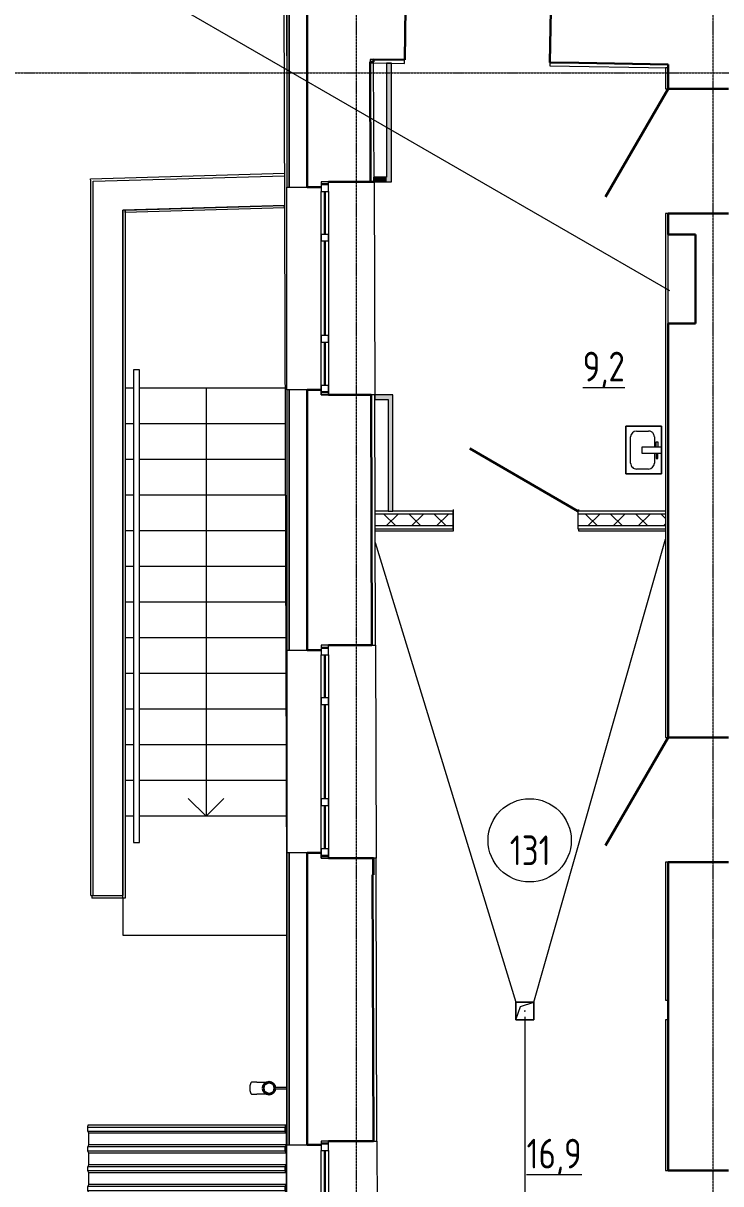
# Model space of a CAD drawing. Header units: millimetres. Extents: x 504091 to 2165846, y 135022 to 442887.
# Drawn here: x 748900 to 754773, y 297534 to 307297 of the extents above; entities that cross this region are included whole.
import ezdxf
from ezdxf import colors
from ezdxf.entities.mleader import LeaderData, LeaderLine
from ezdxf.math import Vec2, Vec3

# ---------------------------------------------------------------- set-up
doc = ezdxf.new("R2010")
doc.units = ezdxf.units.MM
doc.linetypes.add('ADSK_Линия сетки', pattern=[25, 20, -2.5, 0, -2.5])
doc.linetypes.add('осеваяX2', pattern=[4, 2.5, -0.5, 0.5, -0.5])
for name, color, linetype, lineweight in [('_ Окна', 7, 'Continuous', 30), ('Аннотация', 7, 'Continuous', 9), ('Двери', 7, 'Continuous', 20), ('Лестницы', 7, 'Continuous', 18), ('Марки помещений', 7, 'Continuous', 20), ('Обобщенные модели', 7, 'Continuous', 18), ('Окна', 7, 'Continuous', 18), ('Оси', 165, 'осеваяX2', 13), ('Перекрытие', 7, 'Continuous', 18), ('Рамка', 130, 'Continuous', 20), ('Рамка @ 100', 130, 'Continuous', 20), ('Сантехника', 7, 'Continuous', 18), ('Стены внутренние', 7, 'Continuous', 18), ('Стены наружные', 7, 'Continuous', 18), ('Стены несущие', 7, 'Continuous', 30), ('Стены отделка', 7, 'Continuous', 30), ('Стены штриховка', 7, 'Continuous', 18), ('Стрелки вверх', 7, 'Continuous', 18)]:
    doc.layers.add(name, color=color, linetype=linetype, lineweight=lineweight)
doc.layers.add('Линии', color=7, linetype='Continuous', lineweight=9, true_color=0x00a600)
doc.styles.add('GOST 2.304_new', font='isocpeur.ttf', dxfattribs={"width": 0.9, "oblique": 15})
doc.styles.add('ГОСТ 2.304', font='CS_Gost2304.shx')

# ---------------------------------------------------------------- blocks, each defined once
blk = doc.blocks.new('AC_Дверь_Однопольная_Деревянная - 1050х2100 композит с пластиной в 2-х уровнях Д27л-3635963-План 1-го этажа')
at = {"layer": 'Двери', "lineweight": 30}
blk.add_line((525, 75), (-384.3, 600), dxfattribs=at)
blk = doc.blocks.new('Водосток - Тип 1 _карниз больше 490мм_-5178134-План 1-го этажа')
at = {"layer": 'Обобщенные модели'}
for p, q in [((75, 306.2), (75, 263.6)), ((175, 263.6), (175, 306.2)), ((120, 109.1), (120, 10)), ((130, 10), (130, 109.1))]:
    blk.add_line(p, q, dxfattribs=at)
at = {"layer": 'Обобщенные модели', "flags": 128}
for points in [[(75, 173), (75, 174.3), (75, 177), (75, 179.8), (75, 182.9), (75, 186.2), (75, 189.7), (75, 193.4), (75, 197.2), (75, 201.3), (75, 205.5), (75, 209.9), (75, 214.4), (75, 219.1), (75, 224), (75, 229), (75, 234.1), (75, 239.3), (75, 244.6), (75, 250.1), (75, 255.6), (75, 261.3), (75, 263.6)], [(175, 263.6), (175, 258), (175, 252.4), (175, 246.9), (175, 241.5), (175, 236.2), (175, 231.1), (175, 226), (175, 221.1), (175, 216.4), (175, 211.8), (175, 207.3), (175, 203), (175, 198.9), (175, 194.9), (175, 191.2), (175, 187.6), (175, 184.3), (175, 181.1), (175, 178.1), (175, 175.4), (175, 173)]]:
    blk.add_lwpolyline(points, dxfattribs=at)
at = {"layer": 'Обобщенные модели'}
for start, end in [(90, 270), (270, 90)]:
    blk.add_arc((125, 160), 52, start, end, dxfattribs=at)
at = {"layer": 'Обобщенные модели', "lineweight": 40}
for start, end in [(90, 270), (270, 90)]:
    blk.add_arc((125, 160), 50, start, end, dxfattribs=at)
at = {"layer": 'Обобщенные модели'}
for start_param, end_param in [(4.712389, 6.283185), (3.141593, 4.712389)]:
    blk.add_ellipse((125, 306.2), major_axis=(-50, 0), ratio=0.309017, start_param=start_param, end_param=end_param, dxfattribs=at)
blk = doc.blocks.new('AC_Дверь_Однопольная_Деревянная - 1050х2100 композит с пластиной в 2-х уровнях Д27л-3635531-План 1-го этажа')
at = {"layer": 'Двери', "lineweight": 30}
blk.add_line((525, 255), (-384.3, 780), dxfattribs=at)
blk = doc.blocks.new('AC_Дверь_Однопольная_Деревянная - 1050х2100 композит с пластиной в 2-х уровнях Д27л-V14-План 1-го этажа')
at = {"layer": 'Двери', "lineweight": 30}
blk.add_line((525, 255), (-384.3, 780), dxfattribs=at)
blk = doc.blocks.new('Roof Cladding - 833x50mm-3052852-План 1-го этажа')
at = {"layer": 'Обобщенные модели'}
for p, q in [((43585.6, 27677.1), (43589.8, 27697.1)), ((43585.6, 27642.1), (43585.6, 27677.1)), ((43585.6, 27677.1), (45248.5, 27677.1)), ((43595.7, 27625.1), (43585.6, 27642.1)), ((43585.6, 27642.1), (45248.5, 27642.1)), ((43589.8, 27697.1), (45252.6, 27697.1)), ((45252.6, 27697.1), (45248.5, 27677.1)), ((45248.5, 27677.1), (45248.5, 27642.1)), ((45248.5, 27642.1), (45258.5, 27625.1)), ((45248.8, 27676.5), (45252.8, 27696.1)), ((45248.8, 27643.2), (45248.8, 27676.5)), ((45258.8, 27626.2), (45248.8, 27643.2)), ((45252.8, 27696.1), (45252.6, 27697.1)), ((43595.7, 27527.4), (43595.7, 27625.1)), ((45258.5, 27625.1), (43595.7, 27625.1)), ((45258.5, 27625.1), (45258.5, 27527.4)), ((45258.8, 27526.4), (45258.8, 27626.2)), ((43585.6, 27510.4), (43595.7, 27527.4)), ((43585.6, 27475.4), (43585.6, 27510.4)), ((45248.5, 27510.4), (43585.6, 27510.4)), ((43595.7, 27458.4), (43585.6, 27475.4)), ((45248.5, 27475.4), (43585.6, 27475.4)), ((45258.5, 27527.4), (43595.7, 27527.4)), ((43595.7, 27360.7), (43595.7, 27458.4)), ((45258.5, 27458.4), (43595.7, 27458.4)), ((45258.5, 27527.4), (45248.5, 27510.4)), ((45248.5, 27510.4), (45248.5, 27475.4)), ((45248.5, 27475.4), (45258.5, 27458.4)), ((45248.8, 27509.4), (45258.8, 27526.4)), ((45248.8, 27476.5), (45248.8, 27509.4)), ((45258.8, 27459.5), (45248.8, 27476.5)), ((45258.5, 27458.4), (45258.5, 27360.7)), ((45258.8, 27359.7), (45258.8, 27459.5)), ((43585.6, 27343.7), (43595.7, 27360.7)), ((43585.6, 27308.7), (43585.6, 27343.7)), ((45248.5, 27343.7), (43585.6, 27343.7)), ((45258.5, 27360.7), (43595.7, 27360.7)), ((45258.5, 27360.7), (45248.5, 27343.7)), ((45248.5, 27343.7), (45248.5, 27308.7)), ((45248.8, 27342.7), (45258.8, 27359.7)), ((45248.8, 27309.8), (45248.8, 27342.7)), ((43595.7, 27291.7), (43585.6, 27308.7)), ((45248.5, 27308.7), (43585.6, 27308.7)), ((43595.7, 27194), (43595.7, 27291.7)), ((45258.5, 27291.7), (43595.7, 27291.7)), ((45248.5, 27308.7), (45258.5, 27291.7)), ((45258.8, 27292.8), (45248.8, 27309.8)), ((45258.5, 27291.7), (45258.5, 27194)), ((45258.8, 27193), (45258.8, 27292.8)), ((43585.6, 27177), (43595.7, 27194)), ((43585.6, 27142), (43585.6, 27177)), ((45248.5, 27177), (43585.6, 27177)), ((45258.5, 27194), (43595.7, 27194)), ((45258.5, 27194), (45248.5, 27177)), ((45248.5, 27177), (45248.5, 27142)), ((45248.8, 27176), (45258.8, 27193)), ((45248.8, 27143.1), (45248.8, 27176)), ((43595.7, 27125), (43585.6, 27142)), ((45248.5, 27142), (43585.6, 27142)), ((43595.7, 27027.3), (43595.7, 27125)), ((45258.5, 27125), (43595.7, 27125)), ((45248.5, 27142), (45258.5, 27125)), ((45258.8, 27126.1), (45248.8, 27143.1)), ((45258.5, 27125), (45258.5, 27027.3)), ((45258.8, 27026.3), (45258.8, 27126.1)), ((43585.6, 27010.3), (43595.7, 27027.3)), ((43585.6, 26975.3), (43585.6, 27010.3)), ((45248.5, 27010.3), (43585.6, 27010.3)), ((43595.7, 26958.3), (43585.6, 26975.3)), ((45248.5, 26975.3), (43585.6, 26975.3)), ((45258.5, 27027.3), (43595.7, 27027.3)), ((43595.7, 26860.6), (43595.7, 26958.3)), ((45258.5, 26958.3), (43595.7, 26958.3)), ((45258.5, 27027.3), (45248.5, 27010.3)), ((45248.5, 27010.3), (45248.5, 26975.3)), ((45248.5, 26975.3), (45258.5, 26958.3)), ((45248.8, 27009.3), (45258.8, 27026.3)), ((45248.8, 26976.4), (45248.8, 27009.3)), ((45258.8, 26959.4), (45248.8, 26976.4)), ((45258.5, 26958.3), (45258.5, 26860.6)), ((45258.8, 26859.6), (45258.8, 26959.4)), ((43593.6, 26857.1), (43595.7, 26860.6)), ((45258.5, 26860.6), (43595.7, 26860.6)), ((45248.8, 26842.6), (45258.8, 26859.6)), ((45258.5, 26860.6), (45250.5, 26847.1)), ((43585.6, 26843.6), (43587.7, 26847.1)), ((43585.6, 26808.6), (43585.6, 26843.6)), ((45248.5, 26843.6), (43585.6, 26843.6)), ((45248.5, 26808.6), (43585.6, 26808.6)), ((45250.4, 26846.9), (45248.5, 26843.6)), ((45248.5, 26843.6), (45248.5, 26808.6)), ((45248.5, 26808.6), (45248.8, 26808.6)), ((45248.8, 26808.6), (45248.8, 26842.6))]:
    blk.add_line(p, q, dxfattribs=at)
blk = doc.blocks.new('окно трехпол с фрамугой - 1750-2320_h___нов_-2116611-План 1-го этажа')
at = {"layer": '_ Окна', "lineweight": 18}
for p, q in [((-895, 100), (-895, 160)), ((-895, 160), (-815, 160)), ((-815, 100), (-895, 100)), ((-815, 160), (-815, 100)), ((-455, 100), (-455, 160)), ((-455, 160), (-395, 160)), ((-395, 100), (-455, 100)), ((-395, 160), (-395, 100)), ((395, 100), (395, 160)), ((395, 160), (455, 160)), ((455, 100), (395, 100)), ((455, 160), (455, 100)), ((815, 160), (815, 100)), ((895, 160), (815, 160)), ((815, 100), (895, 100)), ((895, 100), (895, 160))]:
    blk.add_line(p, q, dxfattribs=at)
at = {"layer": '_ Окна'}
for p, q in [((-875, 100), (-875, 160)), ((-815, 130), (-455, 130)), ((-395, 130), (395, 130)), ((455, 130), (815, 130)), ((875, 100), (875, 160))]:
    blk.add_line(p, q, dxfattribs=at)
at = {"layer": 'Окна'}
for p, q in [((-895, 160), (-895, 100)), ((-815, 160), (-895, 160)), ((-895, 100), (-815, 100)), ((-815, 160), (-455, 160)), ((-455, 100), (-815, 100)), ((-395, 160), (-455, 160)), ((-455, 100), (-395, 100)), ((-395, 160), (395, 160)), ((395, 100), (-395, 100)), ((455, 160), (395, 160)), ((395, 100), (455, 100)), ((455, 160), (815, 160)), ((815, 100), (455, 100)), ((895, 160), (815, 160)), ((815, 100), (895, 100)), ((895, 100), (895, 160))]:
    blk.add_line(p, q, dxfattribs=at)
blk = doc.blocks.new('окно трехпол с фрамугой - 1750-2320_h___нов_-2116609-План 1-го этажа')
at = {"layer": '_ Окна', "lineweight": 18}
for p, q in [((-895, 100), (-895, 160)), ((-895, 160), (-815, 160)), ((-815, 100), (-895, 100)), ((-815, 160), (-815, 100)), ((-455, 100), (-455, 160)), ((-455, 160), (-395, 160)), ((-395, 100), (-455, 100)), ((-395, 160), (-395, 100)), ((395, 100), (395, 160)), ((395, 160), (455, 160)), ((455, 100), (395, 100)), ((455, 160), (455, 100)), ((815, 160), (815, 100)), ((895, 160), (815, 160)), ((815, 100), (895, 100)), ((895, 100), (895, 160))]:
    blk.add_line(p, q, dxfattribs=at)
at = {"layer": '_ Окна'}
for p, q in [((-875, 100), (-875, 160)), ((-815, 130), (-455, 130)), ((-395, 130), (395, 130)), ((455, 130), (815, 130)), ((875, 100), (875, 160))]:
    blk.add_line(p, q, dxfattribs=at)
at = {"layer": 'Окна'}
for p, q in [((-895, 160), (-895, 100)), ((-815, 160), (-895, 160)), ((-895, 100), (-815, 100)), ((-815, 160), (-455, 160)), ((-455, 100), (-815, 100)), ((-395, 160), (-455, 160)), ((-455, 100), (-395, 100)), ((-395, 160), (395, 160)), ((395, 100), (-395, 100)), ((455, 160), (395, 160)), ((395, 100), (455, 100)), ((455, 160), (815, 160)), ((815, 100), (455, 100)), ((895, 160), (815, 160)), ((815, 100), (895, 100)), ((895, 100), (895, 160))]:
    blk.add_line(p, q, dxfattribs=at)
blk = doc.blocks.new('окно трехпол с фрамугой - 1750-2320_h___нов_-2116613-План 1-го этажа')
at = {"layer": '_ Окна', "lineweight": 18}
for p, q in [((-895, 100), (-895, 160)), ((-895, 160), (-815, 160)), ((-815, 100), (-895, 100)), ((-815, 160), (-815, 100)), ((-455, 100), (-455, 160)), ((-455, 160), (-395, 160)), ((-395, 100), (-455, 100)), ((-395, 160), (-395, 100)), ((395, 100), (395, 160)), ((395, 160), (455, 160)), ((455, 100), (395, 100)), ((455, 160), (455, 100)), ((815, 160), (815, 100)), ((895, 160), (815, 160)), ((815, 100), (895, 100)), ((895, 100), (895, 160))]:
    blk.add_line(p, q, dxfattribs=at)
at = {"layer": '_ Окна'}
for p, q in [((-875, 100), (-875, 160)), ((-815, 130), (-455, 130)), ((-395, 130), (395, 130)), ((455, 130), (815, 130)), ((875, 100), (875, 160))]:
    blk.add_line(p, q, dxfattribs=at)
at = {"layer": 'Окна'}
for p, q in [((-895, 160), (-895, 100)), ((-815, 160), (-895, 160)), ((-895, 100), (-815, 100)), ((-815, 160), (-455, 160)), ((-455, 100), (-815, 100)), ((-395, 160), (-455, 160)), ((-455, 100), (-395, 100)), ((-395, 160), (395, 160)), ((395, 100), (-395, 100)), ((455, 160), (395, 160)), ((395, 100), (455, 100)), ((455, 160), (815, 160)), ((815, 100), (455, 100)), ((895, 160), (815, 160)), ((815, 100), (895, 100)), ((895, 100), (895, 160))]:
    blk.add_line(p, q, dxfattribs=at)
blk = doc.blocks.new('SND_2D_Раковина - 400х300-V61-План 1-го этажа')
at = {"layer": 'Сантехника'}
for p, q in [((200, 180), (-200, 180)), ((-200, 180), (-200, -120)), ((-200, -120), (-200, 180)), ((-200, 180), (200, 180)), ((-110, 120), (-25, 120)), ((-70, 150), (-25, 150)), ((-70, 135), (-70, 150)), ((-25, 135), (-70, 135)), ((-25, 180), (-25, 15)), ((25, 15), (25, 180)), ((70, 150), (25, 150)), ((25, 135), (70, 135)), ((25, 120), (110, 120)), ((70, 135), (70, 150)), ((200, -120), (200, 180)), ((200, 180), (200, -120)), ((-160, 47.1), (-160, 70)), ((-160, 10.8), (-160, 47.1)), ((-160, -30), (-160, 10.8)), ((-25, 15), (25, 15)), ((160, 70), (160, -30)), ((110, -80), (-110, -80)), ((-200, -120), (200, -120)), ((200, -120), (-200, -120))]:
    blk.add_line(p, q, dxfattribs=at)
for centre, start, end in [((-110, 70), 121.89715, 148.13881), ((-110, 70), 90, 120), ((110, 70), 0, 90), ((-110, 70), 172.74161, 180), ((-110, 70), 150, 172.74161), ((-110, -30), 180, 270), ((110, -30), 270, 0)]:
    blk.add_arc(centre, 50, start, end, dxfattribs=at)
blk = doc.blocks.new('GM_Отверстие прямоугольное _в плите_ - Отверстие-1400855-План 1-го этажа')
at = {"layer": 'Обобщенные модели'}
for p, q in [((-75, -75), (-75, 75)), ((-75, 75), (75, 75)), ((75, 75), (-75, 75)), ((-75, 75), (-75, -75)), ((-75, -75), (-37.5, 37.5)), ((-37.5, 37.5), (75, 75)), ((75, 75), (75, -75)), ((75, -75), (75, 75)), ((75, -75), (-75, -75)), ((-75, -75), (75, -75))]:
    blk.add_line(p, q, dxfattribs=at)
for start, end in [(360, 180), (180, 360), (60, 165), (300, 360), (195, 270)]:
    blk.add_arc((0, 0), 2.5, start, end, dxfattribs=at)
blk = doc.blocks.new('ADSK_Марка_Помещение_ОдноЗначение - Номер-159740-План 1-го этажа')
at = {"layer": 'Марки помещений'}
blk.add_circle((0, 0), 3.5, dxfattribs=at)
blk = doc.blocks.new('*U5151')
at = {"layer": 'Рамка @ 100', "color": 7}
ml = blk.add_multileader_mtext('Standard', dxfattribs=at)
ml.set_content('Существующая монолитная\\Pж/б плита основания', color=7, style='GOST 2.304_new')
ml.set_leader_properties(color=253)
ml.build(insert=Vec2(0, 0))
ml.multileader.update_dxf_attribs({"text_left_attachment_type": 6, "text_right_attachment_type": 6, "dogleg_length": 2, "arrow_head_size": 300, "scale": 100})
ctx = ml.context
ctx.base_point, ctx.scale, ctx.char_height, ctx.arrow_head_size, ctx.landing_gap_size, ctx.plane_origin = Vec3(959527.9, 302264.6), 100, 300, 300, 200, Vec3(964011.6, 302489.8)
ctx.left_attachment, ctx.right_attachment, ctx.text_align_type = 6, 6, 1
notes = []
notes.append((ctx, [(1, (1, 1, 0), (963963, 302264.6), (-1, 0), 200, [(0, [(963988.6, 302410.4)], 0, [])])]))
ctx.mtext.insert, ctx.mtext.width, ctx.mtext.alignment, ctx.mtext.flow_direction = Vec3(961645.4, 302624.6), 4249.26, 2, 5
for ctx, leaders in notes:
    for number, flags, end, landing, length, lines in leaders:
        leader = LeaderData()
        leader.index, (leader.has_last_leader_line, leader.has_dogleg_vector, leader.attachment_direction) = number, flags
        leader.last_leader_point, leader.dogleg_vector, leader.dogleg_length = Vec3(end), Vec3(landing), length
        for number, points, colour, breaks in lines:
            line = LeaderLine()
            line.index, line.vertices, line.color, line.breaks = number, Vec3.list(points), colors.encode_raw_color(colour), breaks
            leader.lines.append(line)
        ctx.leaders.append(leader)

msp = doc.modelspace()

# ---------------------------------------------------------------- hatches: boundary and pattern name
at = {"layer": 'Стены внутренние'}
for points in [[(751999.8018, 305962.3324), (751999.8018, 306960.7793), (751959.8018, 306960.7793), (751959.8018, 305962.3324)], [(751849.8018, 305962.3324), (751959.8018, 305962.3324), (751959.8018, 306002.3324), (751853.5849, 306002.3324), (751853.7316, 305963.3324), (751849.8018, 305963.3324)], [(751999.8018, 304132.3324), (752011.57, 304132.3324), (752011.57, 304172.3324), (751861.57, 304172.3324), (751861.57, 304132.3324), (751971.57, 304132.3324)], [(751999.8018, 303193.0727), (752011.57, 303193.0727), (752011.57, 304132.3324), (751971.57, 304132.3324), (751971.57, 303193.0727)]]:
    msp.add_hatch(color=256, dxfattribs=at).paths.add_polyline_path(points)
at = {"layer": 'Стены внутренние', "lineweight": 9}
h = msp.add_hatch(dxfattribs=at)
h.set_pattern_fill('FP_6', color=256, style=0, pattern_type=2)
h.set_pattern_definition([(45, (705858.08, 270333.52), (-106.066, 106.066), []), (135, (705858.08, 270333.52), (-106.066, -106.066), [])])
h.paths.add_polyline_path([(752011.57, 303068.0727), (752518.9625, 303068.0727), (752518.9625, 303168.0727), (751859.5236, 303168.0727), (751859.5236, 303068.0727), (751999.8018, 303068.0727)])
h.paths.add_polyline_path([(753573.9625, 303068.0727), (754308.9625, 303068.0727), (754308.9625, 303168.0727), (753568.9625, 303168.0727), (753568.9625, 303068.0727)])

# ---------------------------------------------------------------- linework, layer by layer
at = {"layer": 'Аннотация', "lineweight": 9}
msp.add_line((754344.2123, 305045.1286), (749853.2048, 307637.0036), dxfattribs=at)
at = {"layer": 'Лестницы'}
for p, q in [((749828.8548, 304226.0447), (749758.8548, 304226.0447)), ((749828.8548, 304226.0447), (749758.8548, 304226.0447)), ((751107.0654, 304226.0447), (749878.8548, 304226.0447)), ((751107.0654, 304226.0447), (749878.8548, 304226.0447)), ((749828.8548, 303926.0447), (749758.8548, 303926.0447)), ((749828.8548, 303926.0447), (749758.8548, 303926.0447)), ((751107.9944, 303926.0447), (749878.8548, 303926.0447)), ((751107.9944, 303926.0447), (749878.8548, 303926.0447)), ((749828.8548, 303626.0447), (749758.8548, 303626.0447)), ((749828.8548, 303626.0447), (749758.8548, 303626.0447)), ((751108.9235, 303626.0447), (749878.8548, 303626.0447)), ((751108.9235, 303626.0447), (749878.8548, 303626.0447)), ((749828.8548, 303326.0447), (749758.8548, 303326.0447)), ((749828.8548, 303326.0447), (749758.8548, 303326.0447)), ((751109.8526, 303326.0447), (749878.8548, 303326.0447)), ((751109.8526, 303326.0447), (749878.8548, 303326.0447)), ((749828.8548, 303026.0447), (749758.8548, 303026.0447)), ((749828.8548, 303026.0447), (749758.8548, 303026.0447)), ((751110.7816, 303026.0447), (749878.8548, 303026.0447)), ((751110.7816, 303026.0447), (749878.8548, 303026.0447)), ((749828.8548, 302726.0447), (749758.8548, 302726.0447)), ((749828.8548, 302726.0447), (749758.8548, 302726.0447)), ((751111.7107, 302726.0447), (749878.8548, 302726.0447)), ((751111.7107, 302726.0447), (749878.8548, 302726.0447)), ((749828.8548, 302426.0447), (749758.8548, 302426.0447)), ((749828.8548, 302426.0447), (749758.8548, 302426.0447)), ((751112.6398, 302426.0447), (749878.8548, 302426.0447)), ((751112.6398, 302426.0447), (749878.8548, 302426.0447)), ((749828.8548, 302126.0447), (749758.8548, 302126.0447)), ((749828.8548, 302126.0447), (749758.8548, 302126.0447)), ((751113.5688, 302126.0447), (749878.8548, 302126.0447)), ((751113.5688, 302126.0447), (749878.8548, 302126.0447)), ((749828.8548, 301826.0447), (749758.8548, 301826.0447)), ((749828.8548, 301826.0447), (749758.8548, 301826.0447)), ((751114.4979, 301826.0447), (749878.8548, 301826.0447)), ((751114.4979, 301826.0447), (749878.8548, 301826.0447)), ((749828.8548, 301526.0447), (749758.8548, 301526.0447)), ((749828.8548, 301526.0447), (749758.8548, 301526.0447)), ((751115.427, 301526.0447), (749878.8548, 301526.0447)), ((751115.427, 301526.0447), (749878.8548, 301526.0447)), ((749828.8548, 301226.0447), (749758.8548, 301226.0447)), ((749828.8548, 301226.0447), (749758.8548, 301226.0447)), ((751116.356, 301226.0447), (749878.8548, 301226.0447)), ((751116.356, 301226.0447), (749878.8548, 301226.0447)), ((749828.8548, 300926.0447), (749758.8548, 300926.0447)), ((749828.8548, 300926.0447), (749758.8548, 300926.0447)), ((751117.2851, 300926.0447), (749878.8548, 300926.0447)), ((751117.2851, 300926.0447), (749878.8548, 300926.0447)), ((749828.8548, 300626.0447), (749758.8548, 300626.0447)), ((751118.2142, 300626.0447), (749878.8548, 300626.0447))]:
    msp.add_line(p, q, dxfattribs=at)
at = {"layer": 'Линии', "color": 7, "lineweight": 18}
for p, q in [((749878.8548, 304380.5727), (749828.8548, 304380.5727)), ((749828.8548, 304380.5727), (749828.8548, 300406.0447)), ((749878.8548, 300406.0447), (749878.8548, 304380.5727)), ((749828.8548, 300406.0447), (749878.8548, 300406.0447))]:
    msp.add_line(p, q, dxfattribs=at)
at = {"layer": 'Линии', "color": 7}
msp.add_line((753123.9625, 298937.324), (753123.9625, 297037.324), dxfattribs=at)
at = {"layer": 'Оси', "linetype": 'ADSK_Линия сетки'}
for p, q in [((751707.643, 263323.4727), (751707.643, 314443.584)), ((754707.643, 263323.4727), (754707.643, 314443.584)), ((694211.5079, 306878.5198), (761862.9306, 306878.5198))]:
    msp.add_line(p, q, dxfattribs=at)
at = {"layer": 'Перекрытие'}
for p, q in [((751859.2781, 304172.3324), (751861.57, 304172.3324)), ((752523.9625, 303027.1727), (752523.9625, 303205.0727)), ((753573.9625, 303205.0727), (753573.9625, 303192.9038)), ((751862.8246, 303027.1727), (752523.9625, 303027.1727)), ((753573.9625, 303043.2417), (753573.9625, 303027.1727)), ((753573.9625, 303027.1727), (754308.9625, 303027.1727)), ((751863.1306, 302928.3688), (753048.9625, 299062.324)), ((753198.9625, 299062.324), (754308.9625, 302956.9984)), ((749828.8548, 300626.0447), (749758.8548, 300626.0447)), ((751118.2142, 300626.0447), (749878.8548, 300626.0447)), ((749738.8548, 299937.8129), (749738.8548, 299626.0447)), ((749738.8548, 299626.0447), (751119.9317, 299626.0447))]:
    msp.add_line(p, q, dxfattribs=at)
at = {"layer": 'Стены внутренние'}
for p, q in [((749488.8548, 305968.0965), (751101.5267, 306014.4941)), ((749488.8548, 299957.8129), (749488.8548, 305968.0965)), ((751853.7347, 305962.3324), (751859.2781, 304172.3324)), ((751102.3012, 305764.413), (749738.8548, 305725.1857)), ((749738.8548, 305725.1857), (749738.8548, 299957.8129)), ((751829.2749, 304173.3324), (751829.278, 304172.3324)), ((751865.808, 302063.8131), (751871.3514, 300273.8131)), ((751106.8412, 297812.8103), (751119.9317, 297812.2379)), ((751878.7255, 297892.6901), (751884.1422, 296143.6351)), ((751119.9317, 297561.999), (751116.613, 297562.1441))]:
    msp.add_line(p, q, dxfattribs=at)
at = {"layer": 'Стены наружные'}
for p, q in [((751119.9317, 300071.4629), (751091.6853, 309192.3324)), ((751111.6854, 309192.3324), (751119.9317, 306529.5795)), ((751119.9317, 306529.5795), (751119.9317, 306529.5795)), ((749468.2796, 305987.5128), (751101.4648, 306034.5006)), ((749468.8548, 305967.5211), (749468.2796, 305987.5128)), ((749468.8548, 299957.8129), (749468.8548, 305967.5211)), ((751118.9317, 305917.3324), (751119.9317, 305917.3324)), ((751118.9317, 304212.3324), (751118.9317, 305917.3324)), ((751119.9317, 304212.3324), (751119.9317, 305917.3324)), ((749738.8548, 299937.8129), (749738.8548, 305725.1857)), ((749758.8548, 305725.1857), (749738.8548, 305725.1857)), ((749758.8548, 305725.1857), (751098.3005, 305763.7224)), ((749758.8548, 305725.1857), (749758.8548, 299937.8129)), ((749759.43, 305705.194), (749758.8548, 305725.1857)), ((751098.8757, 305743.7307), (749759.43, 305705.194)), ((751098.8757, 305743.7307), (751098.3005, 305763.7224)), ((751118.9317, 304212.3324), (751119.9317, 304212.3324)), ((751118.9317, 302023.8131), (751119.9317, 302023.8131)), ((751118.9317, 300323.0727), (751118.9317, 302023.8131)), ((751119.9317, 302023.8131), (751119.9317, 300318.8131)), ((751119.9317, 300323.0727), (751118.9317, 300323.0727)), ((749468.8548, 299957.8129), (749738.8548, 299957.8129)), ((749478.8548, 299957.8129), (749478.8548, 299937.8129)), ((749758.8548, 299937.8129), (749478.8548, 299937.8129)), ((751106.5293, 297832.8431), (751119.9317, 297832.257)), ((751118.9317, 297862.6901), (751119.9317, 297862.6901)), ((751118.9317, 296132.6901), (751118.9317, 297862.6901)), ((751119.9317, 296132.6901), (751119.9317, 297862.6901))]:
    msp.add_line(p, q, dxfattribs=at)
at = {"layer": 'Стены несущие'}
for p, q in [((751289.9317, 305917.3324), (751289.9317, 313832.325)), ((752112.2639, 306988.5432), (752119.7047, 307428.4803)), ((753341.5299, 307407.8153), (753334.0892, 306967.8782)), ((751820.6044, 306973.0605), (751849.9317, 306973.1513)), ((751849.9317, 306973.1513), (751849.9317, 306992.9801)), ((751849.9317, 306992.9801), (752112.2639, 306988.5432)), ((751820.6044, 306973.0605), (751823.7315, 305963.3324)), ((753334.0892, 306967.8782), (753577.6092, 306963.7595)), ((753577.6092, 306963.7595), (754328.9625, 306951.0517)), ((754328.9625, 306951.0517), (754328.9625, 306746.5198)), ((754328.9625, 306746.5198), (754838.9625, 306746.5198)), ((751289.9317, 305917.3324), (751409.9317, 305917.3324)), ((751469.9317, 305962.3324), (751849.9317, 305962.3324)), ((751823.7315, 305963.3324), (751823.7315, 305963.3324)), ((751849.9317, 305963.3324), (751823.7315, 305963.3324)), ((751849.9317, 305962.3324), (751849.9317, 305963.3324)), ((754328.9625, 305521.1197), (754328.9625, 305696.5198)), ((754838.9625, 305696.5198), (754328.9625, 305696.5198)), ((754328.9625, 305521.1197), (754558.9625, 305521.1197)), ((754558.9625, 305521.1197), (754558.9625, 304771.1197)), ((754558.9625, 304771.1197), (754328.9625, 304771.1197)), ((754328.9625, 304771.1197), (754328.9625, 301288.5198)), ((751409.9317, 304212.3324), (751289.9317, 304212.3324)), ((751289.9317, 304212.3324), (751289.9317, 302023.8131)), ((751829.278, 304172.3324), (751469.9317, 304172.3324)), ((751835.8079, 302063.8131), (751829.278, 304172.3324)), ((751289.9317, 302023.8131), (751409.9317, 302023.8131)), ((751469.9317, 302063.8131), (751835.8079, 302063.8131)), ((754328.9625, 301288.5198), (754838.9625, 301288.5198)), ((751289.9317, 300318.8131), (751289.9317, 297862.6901)), ((751409.9317, 300318.8131), (751289.9317, 300318.8131)), ((751849.9317, 300273.8131), (751469.9317, 300273.8131)), ((751849.9317, 300133.4508), (751849.9317, 300273.8131)), ((754328.9625, 297645.8381), (754328.9625, 300238.5198)), ((754838.9625, 300238.5198), (754328.9625, 300238.5198)), ((751841.786, 300133.4508), (751848.7223, 297893.6901)), ((751841.786, 300133.4508), (751849.9317, 300133.4508)), ((751849.9317, 297893.6901), (751848.7223, 297893.6901)), ((751849.9317, 297892.6901), (751849.9317, 297893.6901)), ((751289.9317, 297862.6901), (751409.9317, 297862.6901)), ((751469.9317, 297892.6901), (751849.9317, 297892.6901)), ((754328.9625, 297645.8381), (754838.9625, 297645.8381))]:
    msp.add_line(p, q, dxfattribs=at)
at = {"layer": 'Стены отделка', "lineweight": 9}
for p, q in [((751118.9317, 309192.3324), (751118.9317, 305917.3324)), ((751119.9317, 309192.3324), (751119.9317, 305917.3324)), ((751821.1415, 306993.467), (751820.6341, 306963.4713)), ((751849.9317, 306992.9801), (751821.1415, 306993.467)), ((751850.6043, 306973.1534), (751849.9317, 306973.1513)), ((751853.7316, 305963.3324), (751850.6043, 306973.1534)), ((752110.8848, 306958.5623), (752111.3922, 306988.558)), ((751820.6341, 306963.4713), (752110.8848, 306958.5623)), ((751999.8018, 306960.7793), (751959.8018, 306960.7793)), ((751959.8018, 306960.7793), (751959.8018, 306002.3324)), ((751999.8018, 305962.3324), (751999.8018, 306960.7793)), ((753333.2174, 306967.893), (753332.7101, 306937.8973)), ((753332.7101, 306937.8973), (754328.9625, 306921.0474)), ((754329.4698, 306951.0431), (753333.2174, 306967.893)), ((754328.9625, 306921.0474), (754308.9625, 306921.0474)), ((754308.9625, 306921.0474), (754308.9625, 306746.5198)), ((754328.9625, 306921.0474), (754329.4698, 306951.0431)), ((754308.9625, 306746.5198), (754328.9625, 306746.5198)), ((751959.8018, 306002.3324), (751849.8018, 306002.3324)), ((751849.8018, 306002.3324), (751849.8018, 305962.3324)), ((751119.9317, 305917.3324), (751139.9317, 305917.3324)), ((751139.9317, 305917.3324), (751139.9317, 305918.3324)), ((751139.9317, 305918.3324), (751139.9317, 305917.3324)), ((751139.9317, 305917.3324), (751289.9317, 305917.3324)), ((751823.7315, 305963.3324), (751823.7346, 305962.3324)), ((751823.7346, 305962.3324), (751853.7347, 305962.3324)), ((751849.9317, 305962.3324), (751999.8018, 305962.3324)), ((751853.7347, 305962.3324), (751853.7316, 305963.3324)), ((754328.9625, 305696.5198), (754308.9625, 305696.5198)), ((754308.9625, 305696.5198), (754308.9625, 301288.5198)), ((754328.9625, 304771.1197), (754328.9625, 305521.1197)), ((751118.9317, 304212.3324), (751118.9317, 302023.8131)), ((751139.9317, 304212.3324), (751119.9317, 304212.3324)), ((751119.9317, 304212.3324), (751119.9317, 302023.8131)), ((751289.9317, 304212.3324), (751139.9317, 304212.3324)), ((751859.2781, 304172.3324), (751829.278, 304172.3324)), ((751865.808, 302063.8131), (751859.2781, 304172.3324)), ((752011.57, 304172.3324), (751861.57, 304172.3324)), ((751861.57, 304172.3324), (751861.57, 304132.3324)), ((752011.57, 303193.0727), (752011.57, 304172.3324)), ((751861.57, 304132.3324), (751971.57, 304132.3324)), ((751971.57, 304132.3324), (751971.57, 303193.0727)), ((751971.57, 303193.0727), (751859.5236, 303193.0727)), ((751859.5236, 303193.0727), (751859.5236, 303043.0727)), ((752518.9625, 303193.0727), (752011.57, 303193.0727)), ((752518.9625, 303043.0727), (752518.9625, 303193.0727)), ((754308.9625, 303193.0727), (753568.9625, 303193.0727)), ((753568.9625, 303193.0727), (753568.9625, 303043.0727)), ((751859.5236, 303043.0727), (752518.9625, 303043.0727)), ((753568.9625, 303043.0727), (754308.9625, 303043.0727)), ((751119.9317, 302023.8131), (751139.9317, 302023.8131)), ((751139.9317, 302023.8131), (751289.9317, 302023.8131)), ((751835.8079, 302063.8131), (751865.808, 302063.8131)), ((754308.9625, 301288.5198), (754328.9625, 301288.5198)), ((751118.9317, 300323.0727), (751118.9317, 297862.6901)), ((751139.9317, 300318.8131), (751119.9317, 300318.8131)), ((751119.9317, 297862.6901), (751119.9317, 300318.8131)), ((751139.9317, 300178.4508), (751139.9317, 300318.8131)), ((751289.9317, 300318.8131), (751139.9317, 300318.8131)), ((751139.9317, 300318.8131), (751139.9317, 300178.4508)), ((751841.3513, 300273.8131), (751841.786, 300133.4508)), ((751871.3514, 300273.8131), (751841.3513, 300273.8131)), ((751871.7861, 300133.4508), (751871.3514, 300273.8131)), ((754328.9625, 300238.5198), (754308.9625, 300238.5198)), ((754308.9625, 300238.5198), (754308.9625, 299078.5726)), ((751878.7252, 297892.783), (751871.7861, 300133.4508)), ((754308.9625, 299078.5726), (754328.9625, 299078.5726)), ((754328.9625, 298913.5381), (754308.9625, 298913.5381)), ((754308.9625, 298913.5381), (754308.9625, 297645.8381)), ((751848.7223, 297893.6901), (751848.7254, 297892.6901)), ((751119.9317, 297862.6901), (751139.9317, 297862.6901)), ((751139.9317, 297862.6901), (751139.9317, 297863.6901)), ((751139.9317, 297863.6901), (751139.9317, 297862.6901)), ((751139.9317, 297862.6901), (751289.9317, 297862.6901)), ((751848.7254, 297892.6901), (751878.7252, 297892.783)), ((754308.9625, 297645.8381), (754328.9625, 297645.8381))]:
    msp.add_line(p, q, dxfattribs=at)
at = {"layer": 'Стены штриховка'}
for p, q in [((751139.9317, 305918.3324), (751139.9317, 309192.3324)), ((751139.9317, 309192.3324), (751139.9317, 305918.3324)), ((751139.9317, 302023.8131), (751139.9317, 304212.3324)), ((751139.9317, 304212.3324), (751139.9317, 302023.8131)), ((752518.9625, 303168.0727), (751859.5236, 303168.0727)), ((751971.57, 303193.0727), (752011.57, 303193.0727)), ((754308.9625, 303168.0727), (753568.9625, 303168.0727)), ((752518.9625, 303068.0727), (751859.5236, 303068.0727)), ((754308.9625, 303068.0727), (753568.9625, 303068.0727)), ((751139.9317, 297863.6901), (751139.9317, 300178.4508)), ((751139.9317, 300178.4508), (751139.9317, 297863.6901))]:
    msp.add_line(p, q, dxfattribs=at)
at = {"layer": 'Стрелки вверх'}
for p, q in [((750439.3932, 304226.0447), (750439.3932, 303926.0447)), ((750439.3932, 303926.0447), (750439.3932, 303626.0447)), ((750439.3932, 303626.0447), (750439.3932, 303326.0447)), ((750439.3932, 303326.0447), (750439.3932, 303026.0447)), ((750439.3932, 303026.0447), (750439.3932, 302726.0447)), ((750439.3932, 302726.0447), (750439.3932, 302426.0447)), ((750439.3932, 302426.0447), (750439.3932, 302126.0447)), ((750439.3932, 302126.0447), (750439.3932, 301826.0447)), ((750439.3932, 301826.0447), (750439.3932, 301526.0447)), ((750439.3932, 301526.0447), (750439.3932, 301226.0447)), ((750439.3932, 301226.0447), (750439.3932, 300926.0447)), ((750439.3932, 300926.0447), (750439.3932, 300626.0447)), ((750439.3932, 300626.0447), (750289.3932, 300776.0447)), ((750439.3932, 300626.0447), (750589.3932, 300776.0447))]:
    msp.add_line(p, q, dxfattribs=at)

# ---------------------------------------------------------------- block references
at = {"layer": 'Двери', "rotation": 90}
msp.add_blockref('AC_Дверь_Однопольная_Деревянная - 1050х2100 композит с пластиной в 2-х уровнях Д27л-3635531-План 1-го этажа', (754583.9625, 306221.5198), dxfattribs=at)
at = {"layer": 'Двери', "color": 8, "true_color": 0x7f7f7f}
msp.add_blockref('AC_Дверь_Однопольная_Деревянная - 1050х2100 композит с пластиной в 2-х уровнях Д27л-3635963-План 1-го этажа', (753043.9625, 303118.0727), dxfattribs=at)
at = {"layer": 'Двери', "color": 8, "true_color": 0x7f7f7f, "rotation": 90}
msp.add_blockref('AC_Дверь_Однопольная_Деревянная - 1050х2100 композит с пластиной в 2-х уровнях Д27л-V14-План 1-го этажа', (754583.9625, 300763.5198), dxfattribs=at)
at = {"layer": 'Марки помещений', "xscale": 99.99999999999993, "yscale": 99.99999999999993, "zscale": 99.99999999999993}
msp.add_blockref('ADSK_Марка_Помещение_ОдноЗначение - Номер-159740-План 1-го этажа', (753163.9697, 300422.6709), dxfattribs=at)
at = {"layer": 'Обобщенные модели'}
for name, p in [('GM_Отверстие прямоугольное _в плите_ - Отверстие-1400855-План 1-го этажа', (753123.9625, 298987.324)), ('Roof Cladding - 833x50mm-3052852-План 1-го этажа', (705858.0777, 270333.5198))]:
    msp.add_blockref(name, p, dxfattribs=at)
at = {"layer": 'Обобщенные модели', "rotation": 90.00000000000031}
msp.add_blockref('Водосток - Тип 1 _карниз больше 490мм_-5178134-План 1-го этажа', (751129.9317, 298213.182), dxfattribs=at)
at = {"layer": 'Окна', "rotation": 90.00000000000067}
for name, p in [('окно трехпол с фрамугой - 1750-2320_h___нов_-2116611-План 1-го этажа', (751569.9317, 305067.3324)), ('окно трехпол с фрамугой - 1750-2320_h___нов_-2116609-План 1-го этажа', (751569.9317, 301168.8131)), ('окно трехпол с фрамугой - 1750-2320_h___нов_-2116613-План 1-го этажа', (751569.9317, 296997.6901))]:
    msp.add_blockref(name, p, dxfattribs=at)
at = {"layer": 'Рамка', "lineweight": 20}
msp.add_blockref('*U5151', (0, 0), dxfattribs=at)
at = {"layer": 'Сантехника', "rotation": 269.9999999999997}
msp.add_blockref('SND_2D_Раковина - 400х300-V61-План 1-го этажа', (754093.9625, 303706.6013), dxfattribs=at)

# ---------------------------------------------------------------- texts
at = {"layer": 'Марки помещений', "lineweight": 9, "char_height": 250, "attachment_point": 5, "line_spacing_factor": 1.022766, "style": 'ГОСТ 2.304'}
for s, insert, width in [('\\pt450,900,1350,1800,2250,2700,3150,3600,4050,4500,4950,5400,5850,6300,6750,7200,7650,8100,8550,9000,9450,9900,10350,10800,11250,11700,12150,12600,13050,13500,13950,14400;{\\L9,2}', (753787.8429, 304379.516), 405), ('\\pt450,900,1350,1800,2250,2700,3150,3600,4050,4500,4950,5400,5850,6300,6750,7200,7650,8100,8550,9000,9450,9900,10350,10800,11250,11700,12150,12600,13050,13500,13950,14400;131', (753168.9124, 300339.0891), 393.3), ('\\pt450,900,1350,1800,2250,2700,3150,3600,4050,4500,4950,5400,5850,6300,6750,7200,7650,8100,8550,9000,9450,9900,10350,10800,11250,11700,12150,12600,13050,13500,13950,14400;{\\L16,9}', (753370.255, 297758.2462), 518.4)]:
    msp.add_mtext(s, dxfattribs=dict(at, insert=insert, width=width))

doc.saveas('drawing.dxf')
